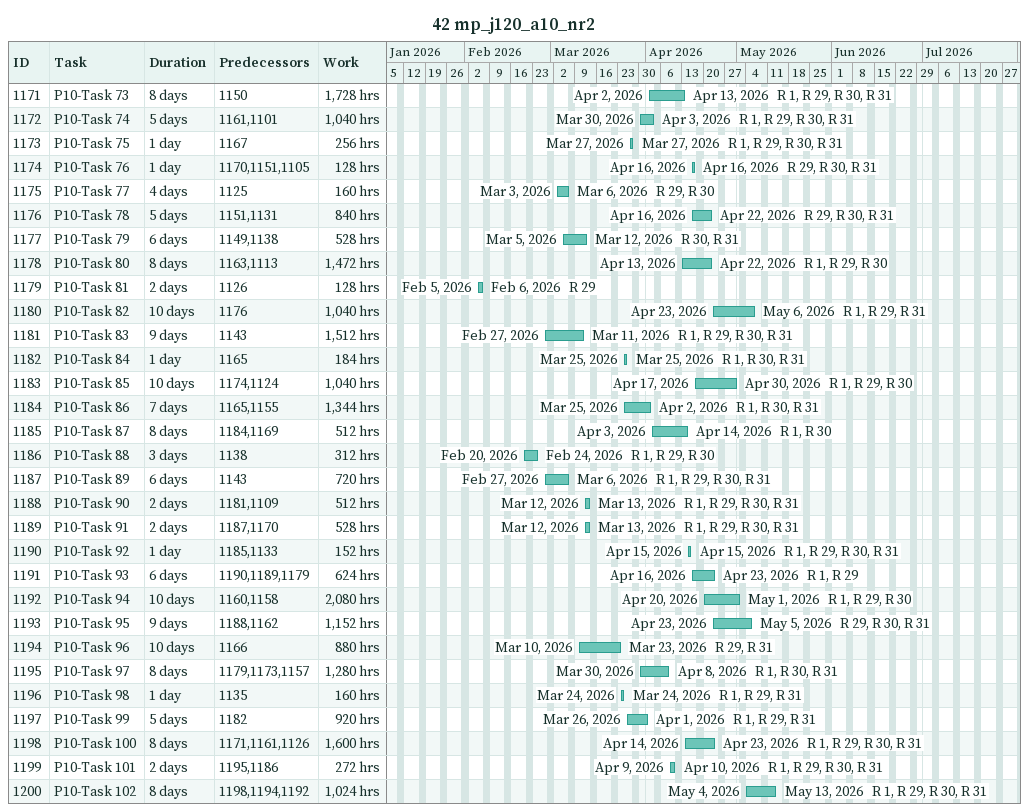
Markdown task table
42 mp_j120_a10_nr2

| ID | Task | Duration | Start | Finish | Predecessors | Resources | Work (h) |
|---|---|---|---|---|---|---|---|
| 1171 | P10-Task 73 | 8d | 2026-04-02 | 2026-04-13 | 1150 | R 1, R 29, R 30, R 31 | 1728 |
| 1172 | P10-Task 74 | 5d | 2026-03-30 | 2026-04-03 | 1161, 1101 | R 1, R 29, R 30, R 31 | 1040 |
| 1173 | P10-Task 75 | 1d | 2026-03-27 | 2026-03-27 | 1167 | R 1, R 29, R 30, R 31 | 256 |
| 1174 | P10-Task 76 | 1d | 2026-04-16 | 2026-04-16 | 1170, 1151, 1105 | R 29, R 30, R 31 | 128 |
| 1175 | P10-Task 77 | 4d | 2026-03-03 | 2026-03-06 | 1125 | R 29, R 30 | 160 |
| 1176 | P10-Task 78 | 5d | 2026-04-16 | 2026-04-22 | 1151, 1131 | R 29, R 30, R 31 | 840 |
| 1177 | P10-Task 79 | 6d | 2026-03-05 | 2026-03-12 | 1149, 1138 | R 30, R 31 | 528 |
| 1178 | P10-Task 80 | 8d | 2026-04-13 | 2026-04-22 | 1163, 1113 | R 1, R 29, R 30 | 1472 |
| 1179 | P10-Task 81 | 2d | 2026-02-05 | 2026-02-06 | 1126 | R 29 | 128 |
| 1180 | P10-Task 82 | 10d | 2026-04-23 | 2026-05-06 | 1176 | R 1, R 29, R 31 | 1040 |
| 1181 | P10-Task 83 | 9d | 2026-02-27 | 2026-03-11 | 1143 | R 1, R 29, R 30, R 31 | 1512 |
| 1182 | P10-Task 84 | 1d | 2026-03-25 | 2026-03-25 | 1165 | R 1, R 30, R 31 | 184 |
| 1183 | P10-Task 85 | 10d | 2026-04-17 | 2026-04-30 | 1174, 1124 | R 1, R 29, R 30 | 1040 |
| 1184 | P10-Task 86 | 7d | 2026-03-25 | 2026-04-02 | 1165, 1155 | R 1, R 30, R 31 | 1344 |
| 1185 | P10-Task 87 | 8d | 2026-04-03 | 2026-04-14 | 1184, 1169 | R 1, R 30 | 512 |
| 1186 | P10-Task 88 | 3d | 2026-02-20 | 2026-02-24 | 1138 | R 1, R 29, R 30 | 312 |
| 1187 | P10-Task 89 | 6d | 2026-02-27 | 2026-03-06 | 1143 | R 1, R 29, R 30, R 31 | 720 |
| 1188 | P10-Task 90 | 2d | 2026-03-12 | 2026-03-13 | 1181, 1109 | R 1, R 29, R 30, R 31 | 512 |
| 1189 | P10-Task 91 | 2d | 2026-03-12 | 2026-03-13 | 1187, 1170 | R 1, R 29, R 30, R 31 | 528 |
| 1190 | P10-Task 92 | 1d | 2026-04-15 | 2026-04-15 | 1185, 1133 | R 1, R 29, R 30, R 31 | 152 |
| 1191 | P10-Task 93 | 6d | 2026-04-16 | 2026-04-23 | 1190, 1189, 1179 | R 1, R 29 | 624 |
| 1192 | P10-Task 94 | 10d | 2026-04-20 | 2026-05-01 | 1160, 1158 | R 1, R 29, R 30 | 2080 |
| 1193 | P10-Task 95 | 9d | 2026-04-23 | 2026-05-05 | 1188, 1162 | R 29, R 30, R 31 | 1152 |
| 1194 | P10-Task 96 | 10d | 2026-03-10 | 2026-03-23 | 1166 | R 29, R 31 | 880 |
| 1195 | P10-Task 97 | 8d | 2026-03-30 | 2026-04-08 | 1179, 1173, 1157 | R 1, R 30, R 31 | 1280 |
| 1196 | P10-Task 98 | 1d | 2026-03-24 | 2026-03-24 | 1135 | R 1, R 29, R 31 | 160 |
| 1197 | P10-Task 99 | 5d | 2026-03-26 | 2026-04-01 | 1182 | R 1, R 29, R 31 | 920 |
| 1198 | P10-Task 100 | 8d | 2026-04-14 | 2026-04-23 | 1171, 1161, 1126 | R 1, R 29, R 30, R 31 | 1600 |
| 1199 | P10-Task 101 | 2d | 2026-04-09 | 2026-04-10 | 1195, 1186 | R 1, R 29, R 30, R 31 | 272 |
| 1200 | P10-Task 102 | 8d | 2026-05-04 | 2026-05-13 | 1198, 1194, 1192 | R 1, R 29, R 30, R 31 | 1024 |
